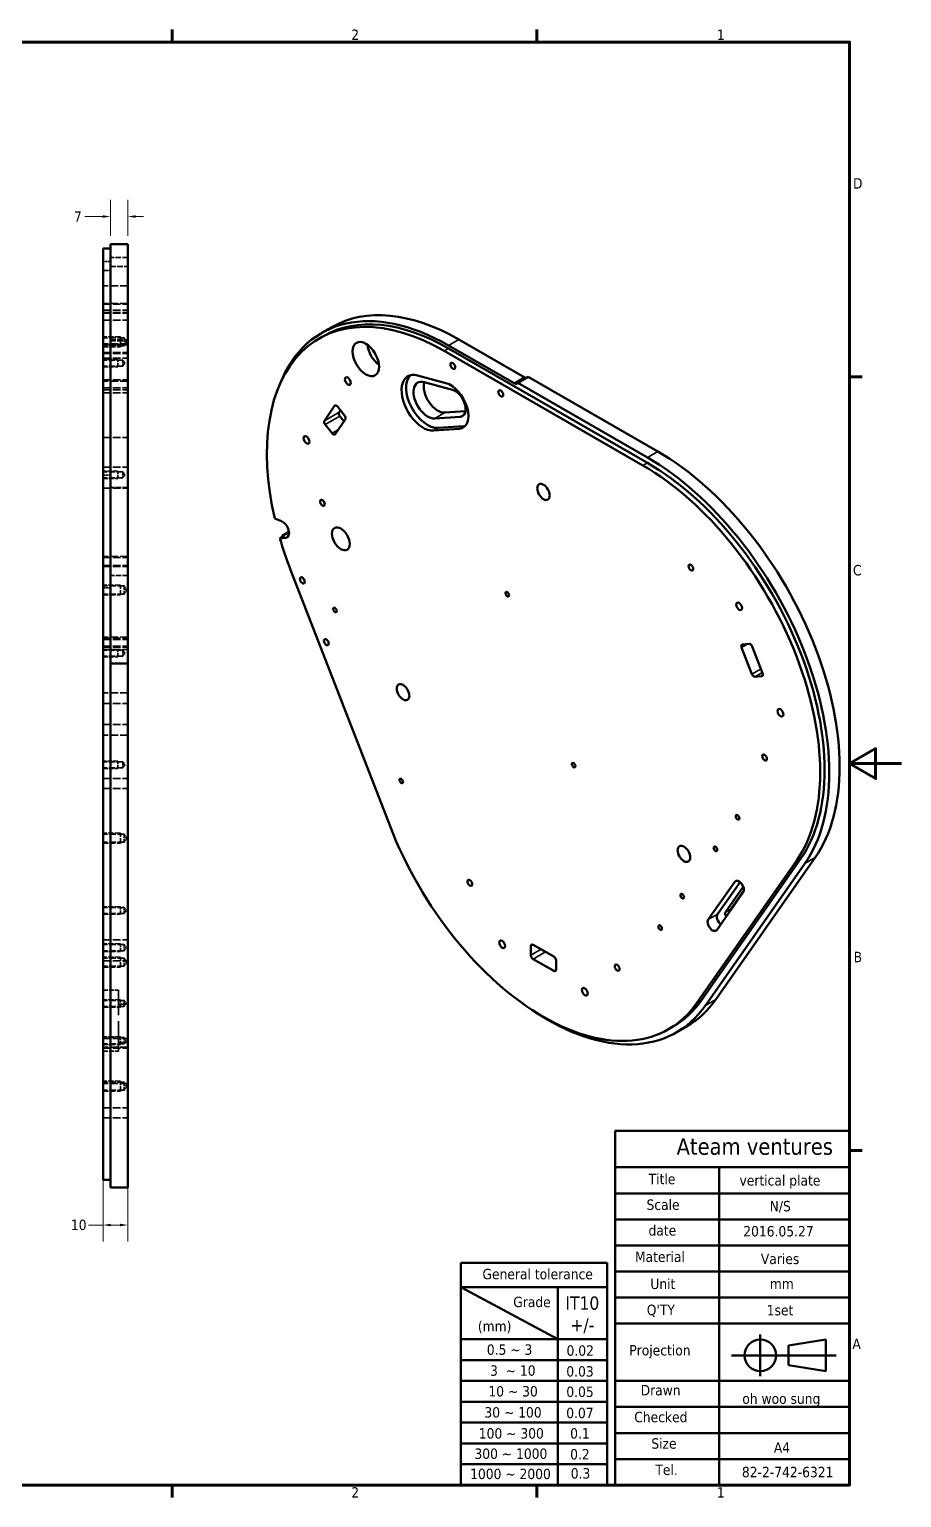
# Model space of a CAD drawing. Header units: millimetres. Extents: x 0 to 840, y 0 to 594.
# Drawn here: x 505 to 840, y 15 to 579 of the extents above; entities that cross this region are included whole.
import ezdxf
from ezdxf.enums import TextEntityAlignment as Align

# ---------------------------------------------------------------- set-up
doc = ezdxf.new("R2010")
doc.units = ezdxf.units.MM
doc.header["$LTSCALE"] = 2
doc.linetypes.add('DASHED', pattern=[0.2067, 0.1654, -0.0413])
for name, color, linetype, lineweight in [('Border (ANSI)', 7, 'Continuous', 70), ('Dimension (ANSI)', 7, 'Continuous', 25), ('Hidden (ANSI)', 7, 'DASHED', 35), ('Hidden Narrow (ANSI)', 7, 'DASHED', 25), ('Title (ANSI)', 7, 'Continuous', 50), ('Visible (ANSI)', 7, 'Continuous', 50), ('Visible Narrow (ANSI)', 7, 'Continuous', 35)]:
    doc.layers.add(name, color=color, linetype=linetype, lineweight=lineweight)
doc.styles.add('Note Text (ANSI)', font='tahoma.ttf')
doc.dimstyles.new('Default - mm (ANSI)', dxfattribs={"dimscale": 2, "dimtxt": 2, "dimasz": 1.5, "dimexe": 3.175, "dimexo": 1.6002, "dimgap": 0.8, "dimtad": 0, "dimtoh": 1, "dimrnd": 1e-08, "dimzin": 12, "dimdsep": 46, "dimtxsty": 'Note Text (ANSI)', "dimcen": 0.09, "dimdle": 10, "dimclrd": 256, "dimclre": 256, "dimclrt": 256, "dimadec": 1, "dimazin": 3, "dimtfac": 0.65, "dimtofl": 0, "dimtmove": 0, "dimatfit": 3, "dimfxl": 1, "dimtolj": 1, "dimtzin": 4, "dimlwd": 15, "dimlwe": 15, "dimarcsym": 0})

# ---------------------------------------------------------------- blocks, each defined once
blk = doc.blocks.new('Borders Default Border')
at = {"layer": 'Border (ANSI)'}
for p, q in [((280, 287), (280, 289.4)), ((350, 287), (350, 289.4)), ((410, 222.75), (412.4, 222.75)), ((410, 74.25), (412.4, 74.25)), ((280, 10), (280, 7.6)), ((350, 10), (350, 7.6))]:
    blk.add_line(p, q, dxfattribs=at)
at = {"layer": 'Border (ANSI)', "flags": 128}
for points in [[(10, 10), (10, 287), (410, 287), (410, 10), (10, 10)], [(420, 148.5), (410, 148.5), (415, 151.39), (415, 145.61), (410, 148.5)]]:
    blk.add_lwpolyline(points, dxfattribs=at)
at = {"layer": 'Border (ANSI)', "char_height": 2, "attachment_point": 7, "style": 'Note Text (ANSI)'}
for s, insert in [('2', (314.39, 287.4)), ('1', (384.55, 287.4)), ('D', (410.67, 258.87)), ('C', (410.66, 184.59)), ('B', (410.79, 110.37)), ('A', (410.55, 36.12)), ('2', (314.39, 7.6)), ('1', (384.55, 7.6))]:
    blk.add_mtext(s, dxfattribs=dict(at, insert=insert))
blk = doc.blocks.new('Title Blocks ANSI - Large')
at = {"layer": 'Title (ANSI)'}
for p, q in [((213.43, -53.73), (168.43, -53.73)), ((168.43, -53.73), (168.43, -121.73)), ((213.43, -121.73), (213.43, -53.73)), ((168.43, -60.73), (213.43, -60.73)), ((188.43, -60.73), (188.43, -121.73)), ((168.43, -65.73), (213.43, -65.73)), ((168.43, -70.73), (213.43, -70.73)), ((168.43, -75.73), (213.43, -75.73)), ((138.87, -79.09), (138.87, -121.73)), ((166.93, -79.09), (138.87, -79.09)), ((138.87, -79.09), (166.93, -79.09)), ((166.93, -83.74), (166.93, -79.09)), ((168.43, -80.73), (213.43, -80.73)), ((138.87, -83.74), (166.93, -83.74)), ((138.87, -83.74), (157.45, -93.73)), ((157.45, -83.74), (157.45, -121.73)), ((166.93, -83.74), (166.93, -121.73)), ((168.43, -85.73), (213.43, -85.73)), ((168.43, -90.73), (213.43, -90.73)), ((196.31, -92.79), (196.31, -100.79)), ((138.87, -93.73), (166.93, -93.73)), ((208.89, -93.78), (201.74, -94.91)), ((201.74, -94.91), (201.74, -98.69)), ((208.89, -93.78), (208.89, -99.84)), ((138.87, -97.73), (166.93, -97.73)), ((190.81, -96.83), (210.84, -96.83)), ((208.89, -99.84), (201.74, -98.69)), ((138.87, -101.73), (166.93, -101.73)), ((168.43, -101.73), (213.43, -101.73)), ((138.87, -105.73), (166.93, -105.73)), ((168.43, -106.73), (213.43, -106.73)), ((138.87, -109.73), (166.93, -109.73)), ((168.43, -111.73), (213.43, -111.73)), ((138.87, -113.73), (166.93, -113.73)), ((138.87, -117.73), (166.93, -117.73)), ((168.43, -116.73), (213.43, -116.73)), ((138.87, -121.73), (166.93, -121.73)), ((168.43, -121.73), (166.93, -121.73)), ((168.43, -121.73), (213.43, -121.73))]:
    blk.add_line(p, q, dxfattribs=at)
blk.add_circle((196.31, -96.83), 3.03, dxfattribs=at)
at = {"layer": 'Title (ANSI)', "style": 'Note Text (ANSI)'}
for s, p in [('2016.05.27', (193.04, -74.6)), ('Varies', (196.42, -79.9)), ('mm', (198.14, -84.68)), ('1set', (197.55, -89.75)), ('oh woo sung', (192.86, -106.73))]:
    blk.add_text(s, height=2, dxfattribs=at).set_placement(p, align=Align.BOTTOM_LEFT)
for s, p in [('Drawn', (173.35, -102.51)), ('Checked', (172.12, -107.66))]:
    blk.add_text(s, height=2, dxfattribs=at).set_placement(p, align=Align.TOP_LEFT)
at = {"layer": 'Title (ANSI)', "attachment_point": 1, "style": 'Note Text (ANSI)'}
for s, insert, char_height in [('\\fTahoma|b0|i0;\\H3.1750;Ateam ventures', (180.25, -55.14), 3.175), ('vertical plate', (192.32, -62.23), 2), ('\\fTahoma|b0|i0;Scale', (174.48, -66.9), 2), ('\\fTahoma|b0|i0;N/S', (198.11, -67.18), 2), ('\\fTahoma|b0|i0;date', (174.86, -71.84), 2), ('\\fTahoma|b0|i0;Material', (172.26, -76.9), 2), ('\\fTahoma|b0|i0;General tolerance', (143, -80.22), 2), ('\\fTahoma|b0|i0;Unit', (175.21, -82.1), 2), ('\\fTahoma|b0|i0;Grade', (148.9, -85.57), 2), ("\\fTahoma|b0|i0;Q'TY", (174.53, -87.09), 2), ('\\fTahoma|b0|i0;0.5 ~ 3', (143.83, -94.72), 2), ('\\fTahoma|b0|i0;0.02', (159.13, -94.9), 2), ('\\fTahoma|b0|i0;Projection', (171.17, -94.84), 2), ('\\fTahoma|b0|i0;0.05', (159.09, -102.81), 2), ('\\fTahoma|b0|i0;30 ~ 100', (143.37, -106.76), 2), ('\\fTahoma|b0|i0;0.07', (159.07, -106.88), 2), ('\\fTahoma|b0|i0;100 ~ 300', (142.29, -110.8), 2), ('\\fTahoma|b0|i0;0.1', (159.82, -110.8), 2), ('\\fTahoma|b0|i0;Size', (175.4, -112.74), 2), ('\\fTahoma|b0|i0;300 ~ 1000', (141.46, -114.7), 2), ('\\fTahoma|b0|i0;A4', (198.91, -113.51), 2), ('\\fTahoma|b0|i0;Tel.', (176.18, -117.79), 2), ('\\fTahoma|b0|i0;82-2-742-6321', (192.78, -118.22), 2), ('\\fTahoma|b0|i0;1000 ~ 2000', (140.63, -118.58), 2)]:
    blk.add_mtext(s, dxfattribs=dict(at, insert=insert, char_height=char_height))
at = {"layer": 'Title (ANSI)', "char_height": 2, "attachment_point": 1, "style": 'Note Text (ANSI)'}
for s, insert, width in [('\\fTahoma|b0|i0;Title', (174.89, -61.97), 7.6254), ('\\fTahoma|b0|i0;(mm)', (142.11, -90.22), 7.6672), ('\\fTahoma|b0|i0;3  ~ 10', (144.45, -98.74), 9.081), ('\\fTahoma|b0|i0;0.03', (159.09, -98.9), 5.5653), ('\\fTahoma|b0|i0;10 ~ 30', (144.13, -102.72), 10.501), ('\\fTahoma|b0|i0;0.2', (159.82, -114.81), 5.4674), ('\\fTahoma|b0|i0;0.3', (159.94, -118.47), 5.7083)]:
    blk.add_mtext(s, dxfattribs=dict(at, insert=insert, width=width))
at = {"layer": 'Title (ANSI)', "insert": (162.16, -85.52), "char_height": 2.54, "attachment_point": 2, "line_spacing_factor": 0.987884, "style": 'Note Text (ANSI)'}
blk.add_mtext('\\fTahoma|b0|i0;\\H2.5400;IT10\\P+/-', dxfattribs=at)
blk = doc.blocks.new('*D26')
at = {"layer": 'Defpoints', "color": 0, "transparency": 16777216}
for p in [(543.02, 337.92), (533.5, 251.73), (543.02, 119.85)]:
    blk.add_point(p, dxfattribs=at)
at = {"layer": 'Dimension (ANSI)', "lineweight": 15, "transparency": 16777216}
for p, q in [((543.02, 334.72), (543.02, 113.5)), ((533.5, 248.53), (533.5, 113.5)), ((533.5, 119.85), (527.96, 119.85)), ((540.02, 119.85), (536.5, 119.85))]:
    blk.add_line(p, q, dxfattribs=at)
at = {"layer": 'Dimension (ANSI)', "transparency": 16777216}
for points in [[(536.5, 120.35), (536.5, 119.35), (533.5, 119.85)], [(540.02, 120.35), (540.02, 119.35), (543.02, 119.85)]]:
    blk.add_solid(points, dxfattribs=at)
at = {"layer": 'Dimension (ANSI)', "lineweight": 18, "transparency": 16777216, "insert": (521.18, 121.93), "char_height": 4, "attachment_point": 1, "style": 'Note Text (ANSI)'}
blk.add_mtext('\\A1;10', dxfattribs=at)
blk = doc.blocks.new('*D27')
at = {"layer": 'Defpoints', "color": 0, "transparency": 16777216}
for p in [(543.02, 507.02), (536.36, 496.4), (543.02, 496.4)]:
    blk.add_point(p, dxfattribs=at)
at = {"layer": 'Dimension (ANSI)', "lineweight": 15, "transparency": 16777216}
for p, q in [((536.36, 499.6), (536.36, 513.37)), ((543.02, 499.6), (543.02, 513.37)), ((533.36, 507.02), (526.5, 507.02)), ((546.02, 507.02), (549.02, 507.02))]:
    blk.add_line(p, q, dxfattribs=at)
at = {"layer": 'Dimension (ANSI)', "transparency": 16777216}
for points in [[(533.36, 507.52), (533.36, 506.52), (536.36, 507.02)], [(546.02, 507.52), (546.02, 506.52), (543.02, 507.02)]]:
    blk.add_solid(points, dxfattribs=at)
at = {"layer": 'Dimension (ANSI)', "lineweight": 18, "transparency": 16777216, "insert": (522.36, 509.02), "char_height": 4, "attachment_point": 1, "style": 'Note Text (ANSI)'}
blk.add_mtext('\\A1;7', dxfattribs=at)

msp = doc.modelspace()

# ---------------------------------------------------------------- linework, layer by layer
at = {"layer": 'Hidden (ANSI)', "ltscale": 6.348889}
for p, q in [((543.0227, 491.3037), (536.356, 491.3037)), ((536.356, 487.7852), (543.0227, 487.7852)), ((536.356, 459.6581), (543.0227, 459.6581)), ((536.356, 459.2753), (543.0227, 459.2753))]:
    msp.add_line(p, q, dxfattribs=at)
at = {"layer": 'Hidden (ANSI)', "ltscale": 2.720895}
for p, q in [((536.356, 489.7098), (533.4989, 489.7098)), ((533.4989, 486.3455), (536.356, 486.3455))]:
    msp.add_line(p, q, dxfattribs=at)
at = {"layer": 'Hidden (ANSI)', "ltscale": 9.069883}
for p, q in [((543.0227, 480.4364), (533.4989, 480.4364)), ((533.4989, 473.3769), (543.0227, 473.3769)), ((533.4989, 471.0099), (543.0227, 471.0099)), ((533.4989, 470.2341), (543.0227, 470.2341)), ((533.4989, 467.2004), (543.0227, 467.2004)), ((533.4989, 457.9007), (543.0227, 457.9007)), ((543.0227, 457.8119), (533.4989, 457.8119)), ((533.4989, 454.7579), (543.0227, 454.7579)), ((533.4989, 452.6827), (543.0227, 452.6827)), ((533.4989, 444.3432), (543.0227, 444.3432)), ((543.0227, 443.8342), (533.4989, 443.8342)), ((533.4989, 441.2541), (543.0227, 441.2541)), ((533.4989, 440.5337), (543.0227, 440.5337)), ((533.4989, 439.3494), (543.0227, 439.3494)), ((533.4989, 422.2065), (543.0227, 422.2065)), ((533.4989, 410.7901), (543.0227, 410.7901)), ((533.4989, 402.6949), (543.0227, 402.6949)), ((533.4989, 376.1589), (543.0227, 376.1589)), ((533.4989, 373.016), (543.0227, 373.016)), ((533.4989, 345.2065), (543.0227, 345.2065)), ((533.4989, 344.5875), (543.0227, 344.5875)), ((533.4989, 342.0636), (543.0227, 342.0636)), ((533.4989, 340.7779), (543.0227, 340.7779)), ((543.0227, 324.1113), (533.4989, 324.1113)), ((533.4989, 320.0636), (543.0227, 320.0636)), ((533.4989, 311.9684), (543.0227, 311.9684)), ((543.0227, 307.9208), (533.4989, 307.9208)), ((533.4989, 291.2541), (543.0227, 291.2541)), ((533.4989, 287.4446), (543.0227, 287.4446)), ((533.4989, 229.3372), (543.0227, 229.3372)), ((533.4989, 221.2419), (543.0227, 221.2419)), ((533.4989, 191.4984), (543.0227, 191.4984)), ((543.0227, 188.1978), (533.4989, 188.1978)), ((533.4989, 187.6888), (543.0227, 187.6888)), ((543.0227, 174.2201), (533.4989, 174.2201)), ((533.4989, 164.8317), (543.0227, 164.8317)), ((533.4989, 161.0222), (543.0227, 161.0222))]:
    msp.add_line(p, q, dxfattribs=at)
at = {"layer": 'Hidden (ANSI)', "ltscale": 7.709386}
for p, q in [((541.5941, 460.417), (533.4989, 460.417)), ((541.5941, 457.3294), (533.4989, 457.3294)), ((541.5941, 365.1789), (533.4989, 365.1789)), ((541.5941, 362.0913), (533.4989, 362.0913)), ((541.5941, 269.9408), (533.4989, 269.9408)), ((541.5941, 266.8532), (533.4989, 266.8532)), ((541.5941, 241.7943), (533.4989, 241.7943)), ((541.5941, 239.4524), (533.4989, 239.4524)), ((541.5941, 227.5086), (533.4989, 227.5086)), ((541.5941, 225.1667), (533.4989, 225.1667)), ((541.5941, 222.3217), (533.4989, 222.3217)), ((541.5941, 219.2341), (533.4989, 219.2341)), ((541.5941, 206.08), (533.4989, 206.08)), ((541.5941, 203.7381), (533.4989, 203.7381)), ((541.5941, 191.7943), (533.4989, 191.7943)), ((541.5941, 189.4524), (533.4989, 189.4524)), ((541.5941, 174.7027), (533.4989, 174.7027)), ((541.5941, 171.6151), (533.4989, 171.6151))]:
    msp.add_line(p, q, dxfattribs=at)
at = {"layer": 'Hidden (ANSI)', "ltscale": 5.698739}
for p, q in [((540.1656, 456.9684), (540.1656, 460.7779)), ((540.1656, 361.7303), (540.1656, 365.5398)), ((540.1656, 266.4922), (540.1656, 270.3017)), ((540.1656, 218.8732), (540.1656, 222.6827)), ((540.1656, 171.2541), (540.1656, 175.0636))]:
    msp.add_line(p, q, dxfattribs=at)
at = {"layer": 'Hidden (ANSI)', "ltscale": 4.618809}
for p, q in [((541.5941, 460.417), (541.5941, 457.3294)), ((541.5941, 365.1789), (541.5941, 362.0913)), ((541.5941, 269.9408), (541.5941, 266.8532)), ((541.5941, 222.3217), (541.5941, 219.2341)), ((541.5941, 174.7027), (541.5941, 171.6151))]:
    msp.add_line(p, q, dxfattribs=at)
at = {"layer": 'Hidden (ANSI)', "ltscale": 1.715136}
for p, q in [((542.5217, 458.8732), (541.5941, 460.417)), ((542.5217, 458.8732), (541.5941, 457.3294)), ((542.5217, 363.6351), (541.5941, 365.1789)), ((542.5217, 363.6351), (541.5941, 362.0913)), ((542.5217, 268.397), (541.5941, 269.9408)), ((542.5217, 268.397), (541.5941, 266.8532)), ((542.5217, 220.7779), (541.5941, 222.3217)), ((542.5217, 220.7779), (541.5941, 219.2341)), ((542.5217, 173.1589), (541.5941, 174.7027)), ((542.5217, 173.1589), (541.5941, 171.6151))]:
    msp.add_line(p, q, dxfattribs=at)
at = {"layer": 'Hidden (ANSI)', "ltscale": 7.255887}
for p, q in [((541.1179, 451.9227), (533.4989, 451.9227)), ((541.1179, 449.5808), (533.4989, 449.5808)), ((541.1179, 409.0656), (533.4989, 409.0656)), ((541.1179, 406.7237), (533.4989, 406.7237)), ((541.1179, 340.5766), (533.4989, 340.5766)), ((541.1179, 338.2347), (533.4989, 338.2347)), ((541.1179, 297.7195), (533.4989, 297.7195)), ((541.1179, 295.3776), (533.4989, 295.3776))]:
    msp.add_line(p, q, dxfattribs=at)
at = {"layer": 'Hidden (ANSI)', "ltscale": 4.274029}
for p, q in [((539.2132, 449.3232), (539.2132, 452.1803)), ((539.2132, 406.4661), (539.2132, 409.3232)), ((539.2132, 337.9771), (539.2132, 340.8342)), ((539.2132, 295.1199), (539.2132, 297.9771)), ((540.1656, 239.1948), (540.1656, 242.0519)), ((540.1656, 224.9091), (540.1656, 227.7662)), ((540.1656, 203.4805), (540.1656, 206.3376)), ((540.1656, 189.1948), (540.1656, 192.0519))]:
    msp.add_line(p, q, dxfattribs=at)
at = {"layer": 'Hidden (ANSI)', "ltscale": 3.503261}
for p, q in [((541.1179, 451.9227), (541.1179, 449.5808)), ((541.1179, 409.0656), (541.1179, 406.7237)), ((541.1179, 340.5766), (541.1179, 338.2347)), ((541.1179, 297.7195), (541.1179, 295.3776)), ((541.5941, 241.7943), (541.5941, 239.4524)), ((541.5941, 227.5086), (541.5941, 225.1667)), ((541.5941, 206.08), (541.5941, 203.7381)), ((541.5941, 191.7943), (541.5941, 189.4524))]:
    msp.add_line(p, q, dxfattribs=at)
at = {"layer": 'Hidden (ANSI)', "ltscale": 1.300876}
for p, q in [((541.8215, 450.7518), (541.1179, 451.9227)), ((541.8215, 450.7518), (541.1179, 449.5808)), ((541.8215, 407.8946), (541.1179, 409.0656)), ((541.8215, 407.8946), (541.1179, 406.7237)), ((541.8215, 339.4057), (541.1179, 340.5766)), ((541.8215, 339.4057), (541.1179, 338.2347)), ((541.8215, 296.5485), (541.1179, 297.7195)), ((541.8215, 296.5485), (541.1179, 295.3776)), ((542.2977, 240.6234), (541.5941, 241.7943)), ((542.2977, 240.6234), (541.5941, 239.4524)), ((542.2977, 226.3376), (541.5941, 227.5086)), ((542.2977, 226.3376), (541.5941, 225.1667)), ((542.2977, 204.9091), (541.5941, 206.08)), ((542.2977, 204.9091), (541.5941, 203.7381)), ((542.2977, 190.6234), (541.5941, 191.7943)), ((542.2977, 190.6234), (541.5941, 189.4524))]:
    msp.add_line(p, q, dxfattribs=at)
at = {"layer": 'Hidden (ANSI)', "ltscale": 2.811595}
for p, q in [((533.4989, 407.7118), (536.4513, 407.7118)), ((533.4989, 364.5026), (536.4513, 364.5026))]:
    msp.add_line(p, q, dxfattribs=at)
at = {"layer": 'Hidden (ANSI)', "ltscale": 22.162386}
msp.add_line((536.4513, 397.3188), (536.4513, 407.7118), dxfattribs=at)
at = {"layer": 'Hidden (ANSI)', "ltscale": 6.258189}
for p, q in [((543.0227, 402.9499), (536.4513, 402.9499)), ((543.0227, 369.2645), (536.4513, 369.2645))]:
    msp.add_line(p, q, dxfattribs=at)
at = {"layer": 'Hidden (ANSI)', "ltscale": 22.857067}
msp.add_line((536.4513, 397.3188), (536.4513, 379.0492), dxfattribs=at)
at = {"layer": 'Hidden (ANSI)', "ltscale": 25.63118}
msp.add_line((536.4513, 364.5026), (536.4513, 379.0492), dxfattribs=at)
at = {"layer": 'Hidden (ANSI)', "ltscale": 5.71399}
for p, q in [((533.4989, 209.9693), (539.4989, 209.9693)), ((533.4989, 186.5407), (539.4989, 186.5407))]:
    msp.add_line(p, q, dxfattribs=at)
at = {"layer": 'Hidden (ANSI)', "ltscale": 1.567081}
msp.add_line((539.4989, 209.5482), (539.4989, 209.9693), dxfattribs=at)
at = {"layer": 'Hidden (ANSI)', "ltscale": 27.645311}
msp.add_line((539.4989, 209.5482), (539.4989, 192.4054), dxfattribs=at)
at = {"layer": 'Hidden (ANSI)', "ltscale": 3.355794}
for p, q in [((543.0227, 204.6874), (539.4989, 204.6874)), ((543.0227, 189.9255), (539.4989, 189.9255))]:
    msp.add_line(p, q, dxfattribs=at)
at = {"layer": 'Hidden (ANSI)', "ltscale": 7.835804}
msp.add_line((539.4989, 186.5407), (539.4989, 192.4054), dxfattribs=at)
at = {"layer": 'Hidden Narrow (ANSI)', "ltscale": 9.069883}
for p, q in [((543.0227, 473.6864), (533.4989, 473.6864)), ((533.4989, 469.9245), (543.0227, 469.9245)), ((543.0227, 458.2103), (533.4989, 458.2103)), ((533.4989, 454.4484), (543.0227, 454.4484)), ((543.0227, 376.4684), (533.4989, 376.4684)), ((533.4989, 372.7065), (543.0227, 372.7065)), ((543.0227, 345.516), (533.4989, 345.516)), ((533.4989, 341.7541), (543.0227, 341.7541))]:
    msp.add_line(p, q, dxfattribs=at)
at = {"layer": 'Hidden Narrow (ANSI)', "ltscale": 6.348889}
for p, q in [((540.1656, 460.7779), (533.4989, 460.7779)), ((533.4989, 456.9684), (540.1656, 456.9684)), ((540.1656, 365.5398), (533.4989, 365.5398)), ((533.4989, 361.7303), (540.1656, 361.7303)), ((540.1656, 270.3017), (533.4989, 270.3017)), ((533.4989, 266.4922), (540.1656, 266.4922)), ((540.1656, 242.0519), (533.4989, 242.0519)), ((533.4989, 239.1948), (540.1656, 239.1948)), ((540.1656, 227.7662), (533.4989, 227.7662)), ((533.4989, 224.9091), (540.1656, 224.9091)), ((540.1656, 222.6827), (533.4989, 222.6827)), ((533.4989, 218.8732), (540.1656, 218.8732)), ((540.1656, 206.3376), (533.4989, 206.3376)), ((533.4989, 203.4805), (540.1656, 203.4805)), ((540.1656, 192.0519), (533.4989, 192.0519)), ((533.4989, 189.1948), (540.1656, 189.1948)), ((540.1656, 175.0636), (533.4989, 175.0636)), ((533.4989, 171.2541), (540.1656, 171.2541))]:
    msp.add_line(p, q, dxfattribs=at)
at = {"layer": 'Hidden Narrow (ANSI)', "ltscale": 5.44189}
for p, q in [((539.2132, 452.1803), (533.4989, 452.1803)), ((533.4989, 449.3232), (539.2132, 449.3232)), ((539.2132, 409.3232), (533.4989, 409.3232)), ((533.4989, 406.4661), (539.2132, 406.4661)), ((539.2132, 340.8342), (533.4989, 340.8342)), ((533.4989, 337.9771), (539.2132, 337.9771)), ((539.2132, 297.9771), (533.4989, 297.9771)), ((533.4989, 295.1199), (539.2132, 295.1199))]:
    msp.add_line(p, q, dxfattribs=at)
at = {"layer": 'Visible (ANSI)'}
for p, q in [((536.356, 380.3017), (536.356, 496.4032)), ((536.356, 496.4032), (543.0227, 496.4032)), ((543.0227, 380.3017), (543.0227, 496.4032)), ((533.4989, 494.7841), (533.4989, 380.3017)), ((533.4989, 494.7841), (536.356, 494.7841)), ((617.3978, 462.3108), (621.3576, 464.5911)), ((616.3794, 460.155), (618.0765, 461.1323)), ((666.066, 457.5286), (691.239, 443.0324)), ((670.0258, 459.8088), (695.1988, 445.3127)), ((740.7365, 411.4623), (664.369, 455.4394)), ((742.4336, 412.4396), (666.066, 456.4167)), ((654.2613, 446.028), (665.1129, 443.0984)), ((696.6685, 445.4474), (692.7087, 443.1671)), ((696.6685, 445.4474), (746.3934, 416.8128)), ((667.59, 440.5303), (656.7384, 443.4599)), ((692.7087, 443.1671), (742.4336, 414.5325)), ((618.444, 428.6358), (622.4038, 434.2853)), ((626.5189, 429.1686), (622.5591, 423.5191)), ((623.5629, 433.9769), (626.2083, 430.6876)), ((624.6306, 432.6493), (624.1008, 431.8934)), ((624.4114, 430.3744), (625.9891, 428.4127)), ((660.8016, 429.4924), (670.602, 430.1765)), ((664.7049, 431.7401), (672.6167, 432.2924)), ((621.4, 423.8275), (618.7546, 427.1168)), ((670.2274, 425.5173), (660.427, 424.8333)), ((671.981, 426.5272), (662.1807, 425.8431)), ((599.3839, 391.0949), (601.9415, 390.0986)), ((601.3822, 383.4665), (603.0793, 384.4437)), ((603.6233, 383.6783), (601.3822, 383.4665)), ((602.2241, 384.4162), (604.865, 385.937)), ((603.0793, 384.4437), (602.6736, 384.4054)), ((533.4989, 251.7303), (533.4989, 380.3017)), ((536.356, 380.3017), (536.356, 337.9208)), ((543.0227, 380.3017), (543.0227, 337.9208)), ((605.4801, 371.4219), (643.6638, 272.9675)), ((782.5464, 331.3886), (778.5866, 341.5987)), ((778.8972, 342.76), (781.5426, 343.0024)), ((782.7017, 341.9759), (786.6615, 331.7658)), ((536.356, 337.9208), (536.356, 335.4464)), ((543.0227, 335.4464), (536.356, 335.4464)), ((536.356, 335.4464), (536.356, 251.7303)), ((543.0227, 337.9208), (543.0227, 335.4464)), ((543.0227, 335.4464), (543.0227, 251.7303)), ((786.3509, 330.6045), (783.7055, 330.362)), ((761.4417, 205.1438), (799.6254, 259.621)), ((763.1387, 206.1211), (801.3225, 260.5983)), ((806.85, 260.9294), (768.6662, 206.4521)), ((802.8902, 258.6491), (764.7064, 204.1718)), ((533.4989, 251.7303), (533.4989, 137.2479)), ((536.356, 134.2003), (536.356, 251.7303)), ((543.0227, 134.2003), (543.0227, 251.7303)), ((765.7914, 237.1187), (775.9737, 251.6459)), ((769.3552, 239.171), (778.0005, 251.5053)), ((779.1632, 249.6323), (772.375, 239.9475)), ((779.4345, 248.2385), (774.468, 241.1528)), ((779.2071, 247.6257), (769.0247, 233.0984)), ((697.7444, 223.4466), (697.7444, 226.9784)), ((698.5929, 227.4708), (706.5125, 222.9102)), ((706.5125, 217.4163), (698.5929, 221.9769)), ((707.3611, 221.4405), (707.3611, 217.9087)), ((750.5423, 195.0303), (752.2393, 196.0076)), ((753.5169, 193.7891), (757.4767, 196.0694)), ((533.4989, 137.2479), (536.356, 137.2479)), ((536.356, 134.2003), (543.0227, 134.2003))]:
    msp.add_line(p, q, dxfattribs=at)
for centre, major_axis, start_param, end_param in [((666.066, 377.7971), (-48.6682, 84.5137), 5.49972085, 6.71226744), ((664.369, 376.8198), (-47.9895, 83.3352), 5.49972085, 7.36936784), ((666.066, 377.7971), (-47.9895, 83.3352), 5.49972085, 6.28318531), ((670.0258, 380.0774), (-48.6682, 84.5137), 5.49972085, 6.28318531), ((640.0445, 455.5518), (3.593, -6.2394), 4.04293293, 5.38184503), ((656.3829, 435.5352), (5.8538, -10.1654), 2.6167728, 6.00902112), ((658.1365, 436.545), (5.8538, -10.1654), 3.29135789, 6.00902112), ((695.1988, 447.2748), (1.1977, -2.0798), 5.49972085, 6.01945221), ((658.1365, 436.545), (-3.8577, 6.699), 5.75836546, 9.15061377), ((662.0397, 438.7927), (3.8577, -6.699), 3.66974862, 6.00902112), ((666.8727, 434.3946), (4.8558, -8.4322), 6.00902112, 8.89995811), ((668.6264, 435.4044), (2.8596, -4.9659), 6.00902112, 8.89995811), ((691.239, 444.9945), (1.1977, -2.0798), 5.49972085, 6.5469184), ((623.1386, 433.3716), (-0.5988, 1.0399), 4.97612208, 6.5469184), ((619.1788, 427.7221), (-0.5988, 1.0399), 0.2637331, 1.83452942), ((624.8357, 430.9797), (-0.5988, 1.0399), 0.2637331, 1.83452942), ((625.7841, 430.0823), (0.5988, -1.0399), 0.2637331, 1.83452942), ((621.8243, 424.4328), (0.5988, -1.0399), 4.97612208, 6.5469184), ((668.6264, 435.4044), (4.8558, -8.4322), 6.00902112, 6.10232688), ((742.4336, 333.82), (49.2671, -85.5536), 0.2637331, 2.3581282), ((742.4336, 333.82), (47.9895, -83.3352), 0.2637331, 2.3581282), ((746.3934, 336.1003), (49.2671, -85.5536), 0.2637331, 2.3581282), ((740.7365, 332.8427), (47.9895, -83.3352), 0.2637331, 2.3581282), ((602.3465, 386.9597), (1.7965, -3.1197), 6.02515889, 8.80108127), ((664.369, 376.8198), (47.9895, -83.3352), 4.31527967, 4.4525233), ((601.1131, 388.4161), (2.1957, -3.813), 5.86488394, 6.02515889), ((666.066, 377.7971), (-48.6682, 84.5137), 1.17505514, 1.17952833), ((779.3214, 341.666), (-0.5988, 1.0399), 6.02331963, 7.59411595), ((781.9669, 341.9085), (-0.5988, 1.0399), 4.4525233, 6.02331963), ((783.2812, 331.4559), (0.5988, -1.0399), 4.4525233, 6.02331963), ((785.9267, 331.6984), (0.5988, -1.0399), 6.02331963, 7.59411595), ((702.5527, 278.3655), (47.9895, -83.3352), 4.4525233, 6.5469184), ((777.5904, 249.6358), (-1.3174, 2.2878), 3.40532575, 6.5469184), ((780.0205, 248.5664), (-0.6986, 1.2132), 0.13552594, 0.2637331), ((767.4081, 235.1085), (1.3174, -2.2878), 3.40532575, 6.5469184), ((770.9719, 237.1608), (-1.3174, 2.2878), 0.2637331, 2.13664405), ((773.2323, 238.8815), (-0.6986, 1.2132), 0.2637331, 1.73831309), ((775.3254, 240.0868), (-0.6986, 1.2132), 0.2637331, 0.77109206), ((698.5929, 226.4898), (-0.5988, 1.0399), 5.49972085, 7.07051718), ((698.5929, 222.958), (-0.5988, 1.0399), 0.78733187, 2.3581282), ((706.5125, 221.9292), (0.5988, -1.0399), 0.78733187, 2.3581282), ((706.5125, 218.3974), (0.5988, -1.0399), 5.49972085, 7.07051718), ((704.2498, 279.3427), (49.2671, -85.5536), 5.41514633, 6.5469184), ((704.2498, 279.3427), (47.9895, -83.3352), 0, 0.2637331), ((708.2096, 281.623), (49.2671, -85.5536), 0, 0.2637331)]:
    msp.add_ellipse(centre, major_axis=major_axis, ratio=0.57809312, start_param=start_param, end_param=end_param, dxfattribs=at)
for centre, major_axis in [((634.3877, 452.2943), (-3.593, 6.2394)), ((667.7631, 449.6915), (-0.6587, 1.1439)), ((627.4617, 443.856), (-0.7985, 1.3865)), ((686.1479, 439.1044), (-0.6587, 1.1439)), ((611.6225, 421.258), (-0.7985, 1.3865)), ((702.5527, 401.2868), (-1.6967, 2.9464)), ((617.6999, 397.0866), (-0.6471, 1.1238)), ((624.771, 383.2718), (-2.3954, 4.1596)), ((759.1213, 372.2888), (-0.6471, 1.1238)), ((610.0185, 367.3066), (-0.6587, 1.1439)), ((688.66, 362.054), (-0.4908, 0.8524)), ((622.5238, 355.9918), (-0.4908, 0.8524)), ((777.6438, 357.3718), (-0.7985, 1.3865)), ((619.2109, 343.6046), (-0.6587, 1.1439)), ((648.664, 324.4031), (-1.6967, 2.9464)), ((793.483, 316.5315), (-0.7985, 1.3865)), ((787.4056, 299.3596), (-0.6471, 1.1238)), ((714.1159, 296.4178), (-0.4908, 0.8524)), ((647.9796, 290.3555), (-0.4908, 0.8524)), ((777.0322, 276.3849), (-0.4908, 0.8524)), ((756.4415, 262.3381), (-1.6967, 2.9464)), ((768.5469, 264.2788), (-0.4908, 0.8524)), ((674.2685, 251.2283), (-0.6471, 1.1238)), ((755.819, 246.1198), (-0.4908, 0.8524)), ((747.3337, 234.0137), (-0.4908, 0.8524)), ((686.7136, 227.6405), (-0.7985, 1.3865)), ((730.837, 218.6526), (-0.6471, 1.1238)), ((718.3919, 209.3981), (-0.7985, 1.3865))]:
    msp.add_ellipse(centre, major_axis=major_axis, ratio=0.57809312, dxfattribs=at)
at = {"layer": 'Visible Narrow (ANSI)'}
for p, q in [((666.066, 457.5286), (670.0258, 459.8088)), ((664.369, 455.4394), (666.066, 456.4167)), ((691.239, 443.0324), (695.1988, 445.3127)), ((622.7172, 434.4658), (622.4038, 434.2853)), ((624.1008, 431.8934), (618.444, 428.6358)), ((624.4114, 430.3744), (618.7546, 427.1168)), ((664.7049, 431.7401), (660.8016, 429.4924)), ((672.1564, 431.0716), (670.602, 430.1765)), ((623.7061, 425.1555), (621.4, 423.8275)), ((660.427, 424.8333), (662.1807, 425.8431)), ((670.2274, 425.5173), (671.981, 426.5272)), ((740.7365, 411.4623), (742.4336, 412.4396)), ((742.4336, 414.5325), (746.3934, 416.8128)), ((604.8871, 385.6801), (602.6736, 384.4054)), ((604.5437, 384.2083), (603.6233, 383.6783)), ((780.9262, 342.9459), (778.5866, 341.5987)), ((786.0298, 333.3946), (782.5464, 331.3886)), ((786.5669, 332.0098), (783.7055, 330.362)), ((786.6599, 330.7824), (786.3509, 330.6045)), ((799.6254, 259.621), (801.3225, 260.5983)), ((802.8902, 258.6491), (806.85, 260.9294)), ((776.6633, 252.043), (775.9737, 251.6459)), ((779.2459, 249.6799), (779.1632, 249.6323)), ((765.7914, 237.1187), (769.3552, 239.171)), ((774.468, 241.1528), (772.375, 239.9475)), ((698.5962, 227.4689), (697.7444, 226.9784)), ((701.6628, 225.703), (697.7444, 223.4466)), ((703.3631, 224.7239), (698.5929, 221.9769)), ((707.3611, 217.9049), (706.5125, 217.4163)), ((761.4417, 205.1438), (763.1387, 206.1211)), ((764.7064, 204.1718), (768.6662, 206.4521))]:
    msp.add_line(p, q, dxfattribs=at)

# ---------------------------------------------------------------- block references
at = {"xscale": 2, "yscale": 2, "zscale": 2}
for name, p in [('Borders Default Border', (0, 0)), ('Title Blocks ANSI - Large', (393.1374, 263.4699))]:
    msp.add_blockref(name, p, dxfattribs=at)

# ---------------------------------------------------------------- dimensions: what is measured, and where the dimension line sits
at = {"layer": 'Dimension (ANSI)', "lineweight": 18}
dim = msp.add_linear_dim(base=(543.0227, 507.0207), p1=(536.356, 496.4032), p2=(543.0227, 496.4032), angle=180, dimstyle='Default - mm (ANSI)', override={"dimtoh": 0, "dimdec": 2, "dimlfac": 1.05, "dimtp": 0, "dimtm": 0, "dimtdec": 2, "dimatfit": 1}, dxfattribs=at)
dim.commit()
dim.dimension.update_dxf_attribs({"geometry": '*D27', "text_midpoint": (523.6318, 507.0207), "dimtype": 160})
dim = msp.add_linear_dim(base=(543.0227, 119.8522), p1=(533.4989, 251.7303), p2=(543.0227, 337.9208), dimstyle='Default - mm (ANSI)', override={"dimtoh": 0, "dimdec": 2, "dimlfac": 1.05, "dimtp": 0, "dimtm": 0, "dimtdec": 2, "dimatfit": 2}, dxfattribs=at)
dim.commit()
dim.dimension.update_dxf_attribs({"geometry": '*D26', "text_midpoint": (523.772, 119.8522), "dimtype": 160})

doc.saveas('drawing.dxf')
